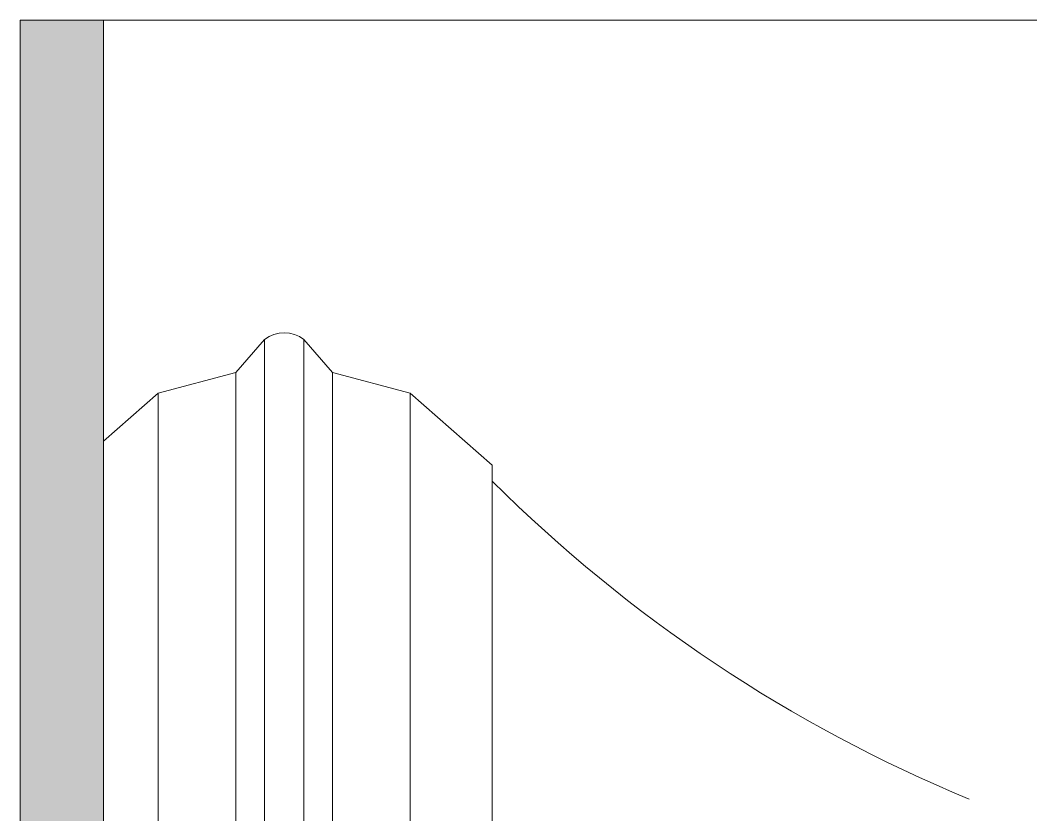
# Model space of a CAD drawing. Header units: metres. Extents: x -5 to 264, y -2 to 18.
# Drawn here: x -0.6266 to -0.1407, y 13.7315 to 14.1134 of the extents above; entities that cross this region are included whole.
import ezdxf

# ---------------------------------------------------------------- set-up
doc = ezdxf.new("R2010")
doc.units = ezdxf.units.M
for name, color, linetype, lineweight in [('A-ROOF', 7, 'Continuous', 9), ('A-WALL', 7, 'Continuous', 9), ('A-WALL-1', 7, 'Continuous', 20)]:
    doc.layers.add(name, color=color, linetype=linetype, lineweight=lineweight)
doc.layers.add('A-WALL-PATT-4', color=9, linetype='Continuous', lineweight=9, true_color=0x808080)

# ---------------------------------------------------------------- blocks, each defined once
blk = doc.blocks.new('Telhados 1 - Telhados 1-4018348-CORTE A_A')
at = {"layer": 'A-ROOF'}
for p, q in [((-0.52297, 13.94412), (-0.50918, 13.95999)), ((-0.50918, 13.65565), (-0.50918, 13.95999)), ((-0.49019, 13.95999), (-0.4764, 13.94412)), ((-0.49019, 13.65565), (-0.49019, 13.95999)), ((-0.56032, 13.93412), (-0.52297, 13.94412)), ((-0.52297, 13.63978), (-0.52297, 13.94412)), ((-0.4764, 13.94412), (-0.43905, 13.93412)), ((-0.4764, 13.63978), (-0.4764, 13.94412)), ((-0.58663, 13.91108), (-0.56032, 13.93412)), ((-0.56032, 13.62977), (-0.56032, 13.93412)), ((-0.43905, 13.93412), (-0.39963, 13.8996)), ((-0.43905, 13.62977), (-0.43905, 13.93412)), ((-0.39963, 13.59525), (-0.39963, 13.8996))]:
    blk.add_line(p, q, dxfattribs=at)
for centre, major_axis, start_param, end_param in [((-0.49969, 13.94719), (0.01594, 0), 0.933002, 2.208591), ((0.10032, 14.3935), (0.70825, 0), 3.928706, 4.320383)]:
    blk.add_ellipse(centre, major_axis=major_axis, ratio=0.99995, start_param=start_param, end_param=end_param, dxfattribs=at)

msp = doc.modelspace()

# ---------------------------------------------------------------- hatches: boundary and pattern name
at = {"layer": 'A-WALL-PATT-4'}
msp.add_hatch(color=256, dxfattribs=at).paths.add_polyline_path([(-0.62663, 0.85), (-0.58663, 0.85), (-0.58663, 14.11343), (-0.62663, 14.11343), (-0.62663, 1.22318)])

# ---------------------------------------------------------------- linework, layer by layer
at = {"layer": 'A-WALL'}
msp.add_line((78.58663, 14.11343), (-0.58663, 14.11343), dxfattribs=at)
at = {"layer": 'A-WALL-1'}
for p, q in [((-0.62663, 14.11343), (-0.62663, 0.85)), ((-0.58663, 14.11343), (-0.62663, 14.11343)), ((-0.58663, 13.59782), (-0.58663, 14.11343))]:
    msp.add_line(p, q, dxfattribs=at)

# ---------------------------------------------------------------- block references
at = {"layer": 'A-ROOF'}
msp.add_blockref('Telhados 1 - Telhados 1-4018348-CORTE A_A', (0, 0), dxfattribs=at)

doc.saveas('drawing.dxf')
